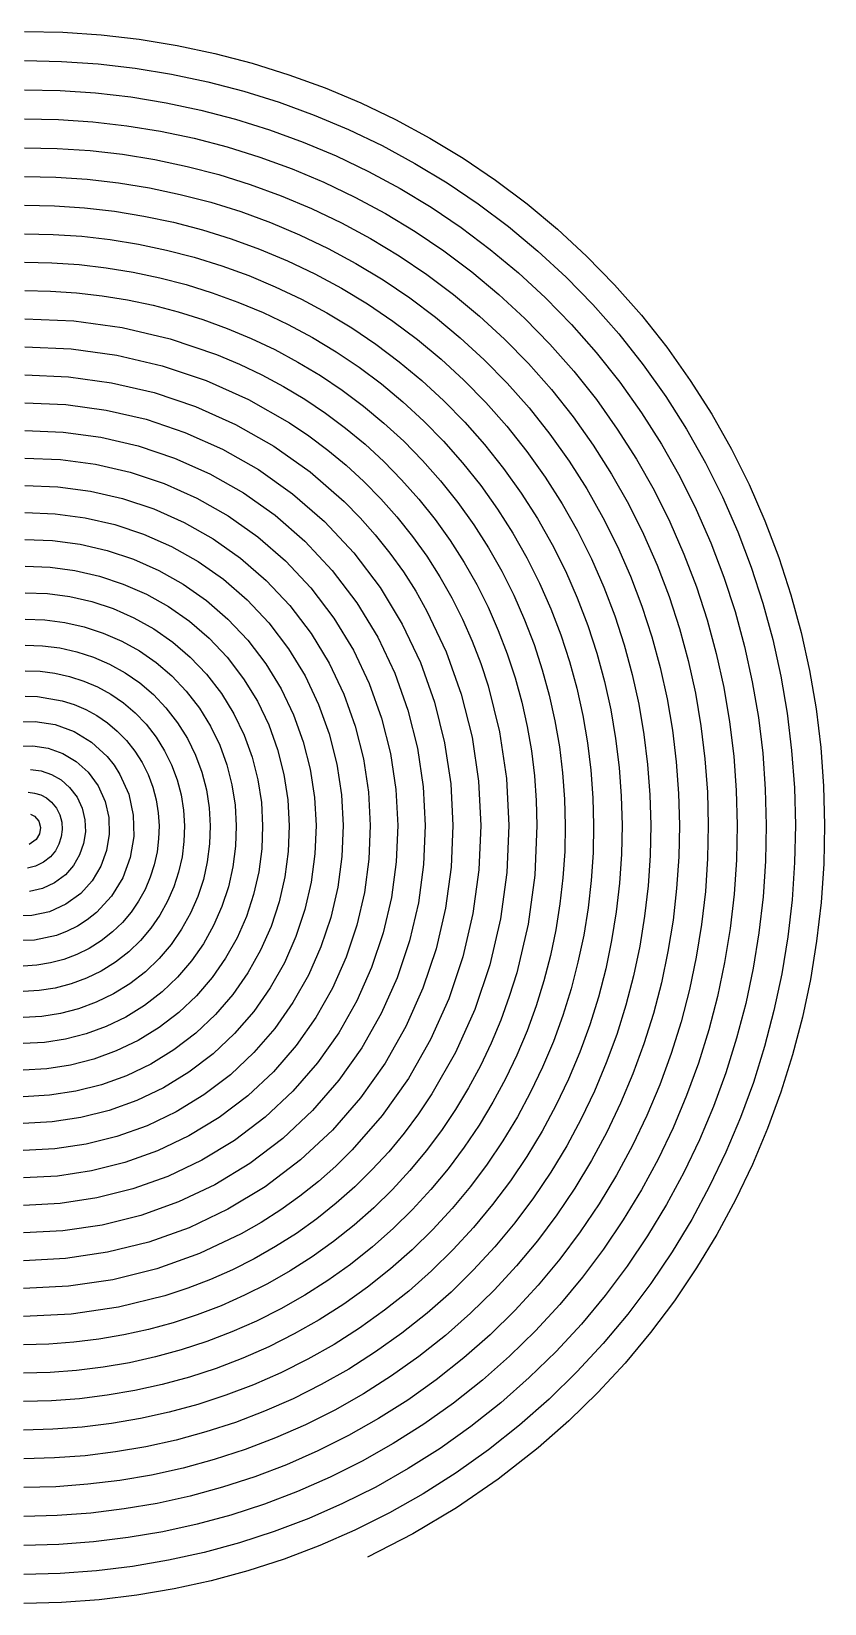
# Model space of a CAD drawing. Extents: x 3 to 205, y 45 to 245.
# Drawn here: x 104.3 to 205.4, y 44.8 to 245.2 of the extents above; entities that cross this region are included whole.
import ezdxf

# ---------------------------------------------------------------- set-up
doc = ezdxf.new("R2010")
doc.units = 0

msp = doc.modelspace()

# ---------------------------------------------------------------- linework, layer by layer
at = {"layer": 'Capa 1', "color": 7}
for points in [[(103.384249, 245.21078), (108.283175, 245.106498), (113.171016, 244.772936), (118.038196, 244.21105), (122.87514, 243.421796), (127.672273, 242.40613), (132.420019, 241.165008), (137.108802, 239.699387), (141.729048, 238.010223), (146.271181, 236.098471), (150.725625, 233.965088), (155.082806, 231.61103), (159.333147, 229.037253), (163.467074, 226.244713), (167.475011, 223.234366), (171.347382, 220.007168), (175.074613, 216.564076), (178.647127, 212.906045), (182.05535, 209.034032), (185.290704, 204.947885), (188.281162, 200.737644), (191.02769, 196.412973), (193.531252, 191.983536), (195.792811, 187.458997), (197.813334, 182.849019), (199.593785, 178.163266), (201.135127, 173.411401), (202.438326, 168.603088), (203.504346, 163.74799), (204.334152, 158.855772), (204.928709, 153.936097), (205.28898, 148.998628), (205.415931, 144.05303), (205.310526, 139.108965), (204.97373, 134.176098), (204.406507, 129.264092), (203.609822, 124.382611), (202.584639, 119.541318), (201.331924, 114.749876), (199.85264, 110.017951), (198.147752, 105.355205), (196.218225, 100.771301), (194.065023, 96.275905), (191.689111, 91.878678), (189.091454, 87.589285), (186.273016, 83.417389), (183.234761, 79.372655), (179.977654, 75.464745), (176.502661, 71.703324), (172.810744, 68.098054), (168.90287, 64.6586), (163.805133, 60.667375), (158.46725, 57.004445), (152.910337, 53.68317), (147.15551, 50.71691)], [(103.389113, 241.488807), (108.107831, 241.389005), (112.815912, 241.068353), (117.504131, 240.527771), (122.163266, 239.768182), (126.784094, 238.790509), (131.357392, 237.595674), (135.873936, 236.184599), (140.324504, 234.558206), (144.699872, 232.717418), (148.990818, 230.663157), (153.188117, 228.396344), (157.282548, 225.917903), (161.264887, 223.228756), (165.12591, 220.329825), (168.856395, 217.222032), (172.447119, 213.906299), (175.888858, 210.383549), (179.17239, 206.654704), (182.290579, 202.718156), (185.172781, 198.662002), (187.819929, 194.495554), (190.232952, 190.228122), (192.412781, 185.869018), (194.360347, 181.427553), (196.07658, 176.913038), (197.562412, 172.334783), (198.818773, 167.702101), (199.846593, 163.024302), (200.646805, 158.310696), (201.220337, 153.570597), (201.568121, 148.813313), (201.691087, 144.048157), (201.590167, 139.284439), (201.266291, 134.531471), (200.72039, 129.798564), (199.953394, 125.095028), (198.966234, 120.430176), (197.759841, 115.813317), (196.335146, 111.253763), (194.693079, 106.760825), (192.834571, 102.343815), (190.760552, 98.012042), (188.471954, 93.774819), (185.969708, 89.641457), (183.254743, 85.621265), (180.32799, 81.723557), (177.190381, 77.957642), (173.842846, 74.332832), (170.286315, 70.858437), (166.52172, 67.54377), (162.547815, 64.396323), (158.453184, 61.487086), (154.247226, 58.815121), (149.939339, 56.379489), (145.538924, 54.17925), (141.05538, 52.213465), (136.498104, 50.481195), (131.876497, 48.981501), (127.199958, 47.713444), (122.477885, 46.676084), (117.719678, 45.868482), (112.934736, 45.2897), (108.132458, 44.938797), (103.322244, 44.814835)], [(103.39394, 237.778544), (107.933017, 237.683207), (112.461901, 237.375421), (116.971722, 236.856074), (121.453607, 236.126056), (125.898684, 235.186254), (130.298081, 234.037558), (134.642927, 232.680855), (138.924349, 231.117034), (143.133476, 229.346984), (147.261435, 227.371593), (151.299355, 225.19175), (155.238364, 222.808344), (159.06959, 220.222262), (162.78416, 217.434394), (166.373203, 214.445627), (169.827847, 211.256851), (173.13922, 207.868954), (176.29845, 204.282825), (179.299837, 200.495408), (182.07412, 196.59286), (184.622196, 192.584139), (186.94496, 188.478207), (189.043312, 184.284021), (190.918147, 180.010543), (192.570362, 175.666731), (194.000854, 171.261545), (195.210521, 166.803945), (196.200259, 162.302891), (196.970965, 157.767341), (197.523537, 153.206257), (197.85887, 148.628597), (197.977863, 144.04332), (197.881411, 139.459388), (197.570412, 134.885758), (197.045764, 130.331391), (196.308362, 125.805247), (195.359104, 121.316285), (194.198887, 116.873465), (192.828607, 112.485746), (191.249162, 108.162088), (189.461449, 103.91145), (187.466364, 99.742793), (185.264805, 95.665076), (182.857669, 91.687258), (180.245851, 87.818299), (177.43025, 84.06716), (174.411763, 80.442798), (171.191286, 76.954174), (167.769716, 73.610249), (164.14795, 70.41998), (160.323295, 67.389428), (156.382392, 64.588198), (152.334287, 62.015384), (148.188028, 59.670082), (143.952663, 57.551386), (139.637238, 55.65839), (135.250802, 53.99019), (130.802401, 52.545879), (126.301083, 51.324553), (121.755895, 50.325305), (117.175885, 49.547232), (112.570101, 48.989426), (107.947588, 48.650984), (103.317396, 48.530999)], [(103.398731, 234.080379), (107.758751, 233.989489), (112.109024, 233.694526), (116.441027, 233.196343), (120.746239, 232.495796), (125.016138, 231.59374), (129.242201, 230.491029), (133.415908, 229.188519), (137.528735, 227.687064), (141.572161, 225.98752), (145.537665, 224.09074), (149.416724, 221.997581), (153.200816, 219.708897), (156.881419, 217.225542), (160.450012, 214.548372), (163.898072, 211.678242), (167.217079, 208.616007), (170.398508, 205.362521), (173.43384, 201.918639), (176.318799, 198.27987), (178.985506, 194.53043), (181.434826, 190.678926), (183.66762, 186.73397), (185.684754, 182.704169), (187.487089, 178.598134), (189.075489, 174.424473), (190.450818, 170.191796), (191.613939, 165.908713), (192.565714, 161.583832), (193.307008, 157.225763), (193.838684, 152.843115), (194.161604, 148.444497), (194.276633, 144.03852), (194.184634, 139.633791), (193.886469, 135.238921), (193.383002, 130.862519), (192.675097, 126.513194), (191.763616, 122.199555), (190.649424, 117.930212), (189.333383, 113.713774), (187.816356, 109.55885), (186.099208, 105.47405), (184.1828, 101.467983), (182.067997, 97.549258), (179.755662, 93.726485), (177.246658, 90.008272), (174.541849, 86.40323), (171.642097, 82.919968), (168.548266, 79.567094), (165.261219, 76.353218), (161.78182, 73.28695), (158.105935, 70.37292), (154.318265, 67.679352), (150.427507, 65.205375), (146.442356, 62.950115), (142.37151, 60.912703), (138.223666, 59.092265), (134.00752, 57.487931), (129.73177, 56.098828), (125.405111, 54.924086), (121.036241, 53.962831), (116.633857, 53.214194), (112.206656, 52.677301), (107.763333, 52.351281), (103.312586, 52.235262)], [(103.403485, 230.394723), (107.585054, 230.308264), (111.757319, 230.026077), (115.912106, 229.548985), (120.041242, 228.877807), (124.136554, 228.013367), (128.189869, 226.956484), (132.193014, 225.707981), (136.137815, 224.268679), (140.0161, 222.639399), (143.819696, 220.820963), (147.540429, 218.814191), (151.170126, 216.619907), (154.700615, 214.238929), (158.123722, 211.672081), (161.431274, 208.920184), (164.615098, 205.984058), (167.667021, 202.864526), (170.57887, 199.562408), (173.347788, 196.071788), (175.907277, 192.47494), (178.258169, 188.780126), (180.401293, 184.995605), (182.337477, 181.129637), (184.067553, 177.190482), (185.59235, 173.186402), (186.912698, 169.125655), (188.029426, 165.016502), (188.943364, 160.867203), (189.655342, 156.686019), (190.166189, 152.48121), (190.476736, 148.261035), (190.587812, 144.033755), (190.500248, 139.807631), (190.214871, 135.590921), (189.732513, 131.391888), (189.054004, 127.21879), (188.180172, 123.079888), (187.111847, 118.983442), (185.849861, 114.937712), (184.395041, 110.950958), (182.748218, 107.031442), (180.910222, 103.187422), (178.881882, 99.427159), (176.664028, 95.758913), (174.25749, 92.190945), (171.663098, 88.731514), (168.881681, 85.388881), (165.914069, 82.171306), (162.761092, 79.087049), (159.42358, 76.14437), (155.89597, 73.346479), (152.261023, 70.760219), (148.527087, 68.384751), (144.702508, 66.219238), (140.795634, 64.262842), (136.814813, 62.514724), (132.768392, 60.974047), (128.664718, 59.639971), (124.512138, 58.51166), (120.319, 57.588274), (116.093652, 56.868976), (111.84444, 56.352928), (107.579712, 56.039291), (103.307815, 55.927228)], [(103.408199, 226.722024), (107.411945, 226.639977), (111.406827, 226.37052), (115.38502, 225.91444), (119.338698, 225.272527), (123.260036, 224.445567), (127.141208, 223.434349), (130.974389, 222.239661), (134.751753, 220.86229), (138.465475, 219.303025), (142.10773, 217.562654), (145.670691, 215.641964), (149.146533, 213.541744), (152.527432, 211.262782), (155.805561, 208.805865), (158.973094, 206.171781), (162.022207, 203.36132), (164.945074, 200.375267), (167.73387, 197.214412), (170.387148, 193.871423), (172.839791, 190.426637), (175.092596, 186.887965), (177.146358, 183.26332), (179.001873, 179.560613), (180.659939, 175.787758), (182.121352, 171.952667), (183.386907, 168.063251), (184.457401, 164.127424), (185.333631, 160.153096), (186.016392, 156.148181), (186.506482, 152.120591), (186.804695, 148.078239), (186.91183, 144.029035), (186.828681, 139.980893), (186.556046, 135.941725), (186.094721, 131.919443), (185.445501, 127.92196), (184.609184, 123.957187), (183.586565, 120.033037), (182.378441, 116.157423), (180.985609, 112.338255), (179.408864, 108.583448), (177.649003, 104.900912), (175.706822, 101.298561), (173.583117, 97.784306), (171.278685, 94.36606), (168.794323, 91.051735), (166.130826, 87.849243), (163.28899, 84.766497), (160.269613, 81.811408), (157.07349, 78.99189), (153.693643, 76.309741), (150.210893, 73.830423), (146.633238, 71.55313), (142.968677, 69.477057), (139.22521, 67.601402), (135.410836, 65.925357), (131.533554, 64.44812), (127.601363, 63.168885), (123.622262, 62.086848), (119.604251, 61.201203), (115.555328, 60.511147), (111.483492, 60.015875), (107.396743, 59.714582), (103.30308, 59.606463)], [(103.412867, 223.06276), (107.23944, 222.985106), (111.057588, 222.728329), (114.859832, 222.293183), (118.638694, 221.680424), (122.386693, 220.890805), (126.096352, 219.925081), (129.76019, 218.784008), (133.370728, 217.46834), (136.920488, 215.978831), (140.40199, 214.316237), (143.807756, 212.481311), (147.130305, 210.474809), (150.362159, 208.297486), (153.495838, 205.950095), (156.523864, 203.433392), (159.438758, 200.748131), (162.233039, 197.895067), (164.89923, 194.874955), (167.437282, 191.679062), (169.783459, 188.385784), (171.938526, 185.002687), (173.903245, 181.537338), (175.678379, 177.9973), (177.264691, 174.390141), (178.662944, 170.723426), (179.873902, 167.00472), (180.898326, 163.241589), (181.73698, 159.441598), (182.390628, 155.612313), (182.860031, 151.761301), (183.145954, 147.896125), (183.249158, 144.024353), (183.170408, 140.153549), (182.910465, 136.29128), (182.470093, 132.44511), (181.850056, 128.622606), (181.051115, 124.831333), (180.074034, 121.078856), (178.919577, 117.372742), (177.588505, 113.720556), (176.081582, 110.129863), (174.399571, 106.608229), (172.543235, 103.16322), (170.513337, 99.802401), (168.310639, 96.533338), (165.935906, 93.363597), (163.389899, 90.300743), (160.673382, 87.352342), (157.787118, 84.525959), (154.73187, 81.82916), (151.499254, 79.262341), (148.168152, 76.889583), (144.746216, 74.710115), (141.241099, 72.723165), (137.660451, 70.927963), (134.011926, 69.323737), (130.303175, 67.909716), (126.541851, 66.685127), (122.735606, 65.649201), (118.892092, 64.801166), (115.018961, 64.14025), (111.123866, 63.665682), (107.214458, 63.37669), (103.29839, 63.272504)], [(103.41749, 219.417449), (107.067564, 219.344168), (110.709651, 219.10002), (114.336617, 218.685725), (117.941327, 218.102005), (121.516648, 217.349582), (125.055444, 216.429177), (128.550583, 215.341512), (131.99493, 214.087308), (135.381351, 212.667287), (138.702711, 211.082169), (141.951876, 209.332678), (145.121713, 207.419534), (148.205087, 205.343458), (151.194864, 203.105173), (154.08391, 200.705399), (156.865091, 198.144859), (159.531272, 195.424273), (162.07532, 192.544364), (164.498578, 189.495009), (166.738691, 186.352667), (168.796387, 183.124557), (170.672397, 179.817901), (172.367451, 176.439918), (173.882278, 172.997829), (175.217608, 169.498854), (176.374171, 165.950213), (177.352697, 162.359126), (178.153915, 158.732814), (178.778556, 155.078498), (179.227348, 151.403396), (179.501023, 147.71473), (179.600309, 144.01972), (179.525937, 140.325586), (179.278636, 136.639548), (178.859136, 132.968827), (178.268168, 129.320643), (177.506459, 125.702216), (176.574742, 122.120766), (175.473744, 118.583515), (174.204197, 115.097681), (172.766829, 111.670485), (171.162371, 108.309148), (169.391553, 105.02089), (167.455103, 101.81293), (165.353753, 98.69249), (163.088232, 95.66679), (160.659269, 92.74305), (158.067594, 89.928489), (155.313938, 87.230329), (152.39903, 84.65579), (149.313094, 82.203875), (146.133073, 79.937285), (142.866273, 77.855281), (139.520002, 75.957126), (136.101564, 74.242081), (132.618268, 72.709409), (129.077419, 71.358371), (125.486323, 70.188229), (121.852288, 69.198245), (118.18262, 68.387681), (114.484625, 67.755798), (110.765609, 67.30186), (107.03288, 67.025128), (103.293743, 66.924863)], [(103.422064, 215.786653), (106.896343, 215.717726), (110.36307, 215.486152), (113.815454, 215.092622), (117.246706, 214.537824), (120.650034, 213.822445), (124.018648, 212.947175), (127.345758, 211.912702), (130.624574, 210.719714), (133.848303, 209.3689), (137.010157, 207.860948), (140.103344, 206.196547), (143.121075, 204.376385), (146.056557, 202.401152), (148.903002, 200.271534), (151.653618, 197.988221), (154.301615, 195.551901), (156.840203, 192.963262), (159.26259, 190.222994), (161.571501, 187.319599), (163.70596, 184.327596), (165.666664, 181.253862), (167.454309, 178.105272), (169.069593, 174.888704), (170.513212, 171.611034), (171.785863, 168.279137), (172.888242, 164.89989), (173.821046, 161.480169), (174.584972, 158.026852), (175.180716, 154.546813), (175.608976, 151.046929), (175.870448, 147.534077), (175.965828, 144.015133), (175.895814, 140.496973), (175.661102, 136.986474), (175.262389, 133.490511), (174.700372, 130.015961), (173.975747, 126.569701), (173.089211, 123.158606), (172.04146, 119.789553), (170.833192, 116.469419), (169.465103, 113.205079), (167.93789, 110.003409), (166.252249, 106.871287), (164.408878, 103.815589), (162.408472, 100.843189), (160.25173, 97.960966), (157.939346, 95.175796), (155.472019, 92.494553), (152.850445, 89.924116), (150.07532, 87.47136), (147.135491, 85.133905), (144.10596, 82.973071), (140.993691, 80.988155), (137.805645, 79.178451), (134.548785, 77.543254), (131.230072, 76.08186), (127.856469, 74.793562), (124.434938, 73.677658), (120.972442, 72.73344), (117.475941, 71.960204), (113.952399, 71.357246), (110.408777, 70.923861), (106.852039, 70.659343), (103.289145, 70.562987)], [(103.426585, 212.170985), (106.725799, 212.106388), (110.017896, 211.887334), (113.296425, 211.514479), (116.554939, 210.988477), (119.78699, 210.309985), (122.986129, 209.479658), (126.145909, 208.498152), (129.259879, 207.366122), (132.321593, 206.084223), (135.324602, 204.653112), (138.262458, 203.073444), (141.128711, 201.345873), (143.916915, 199.471057), (146.62062, 197.449651), (149.233379, 195.282309), (151.748742, 192.969688), (154.160262, 190.512443), (156.46149, 187.91123), (158.656522, 185.153191), (160.685761, 182.310906), (162.549869, 179.390909), (164.249511, 176.399734), (165.785351, 173.343914), (167.158052, 170.229983), (168.368278, 167.064475), (169.416694, 163.853924), (170.303961, 160.604863), (171.030746, 157.323826), (171.59771, 154.017347), (172.005518, 150.69196), (172.254834, 147.354198), (172.346322, 144.010595), (172.280644, 140.667685), (172.058466, 137.332001), (171.680451, 134.010078), (171.147262, 130.708449), (170.459564, 127.433647), (169.618019, 124.192207), (168.623293, 120.990663), (167.476048, 117.835547), (166.176948, 114.733394), (164.726658, 111.690738), (163.125841, 108.714112), (161.375161, 105.810049), (159.475281, 102.985085), (157.426865, 100.245752), (155.230577, 97.598584), (152.887081, 95.050116), (150.397041, 92.60688), (147.76112, 90.27541), (144.9668, 88.051953), (142.087146, 85.996451), (139.128776, 84.108232), (136.09831, 82.386624), (133.002367, 80.830955), (129.847566, 79.440552), (126.640527, 78.214745), (123.387869, 77.15286), (120.096211, 76.254226), (116.772173, 75.518171), (113.422373, 74.944023), (110.053431, 74.53111), (106.671966, 74.27876), (103.284597, 74.1863)], [(103.43105, 208.571114), (109.674193, 208.304232), (115.866157, 207.454623), (121.958081, 206.027269), (127.901103, 204.027151), (130.801507, 202.813863), (133.646363, 201.459253), (136.429562, 199.963943), (139.144998, 198.328556), (141.786563, 196.553715), (144.348149, 194.640042), (146.823648, 192.588161), (149.206953, 190.398695), (151.491956, 188.072265), (153.67255, 185.609495), (155.754188, 182.996184), (157.678654, 180.302969), (159.446577, 177.536045), (161.05859, 174.701603), (162.515323, 171.805837), (163.817407, 168.854938), (164.965473, 165.855101), (165.960152, 162.812516), (166.802075, 159.733377), (167.491872, 156.623877), (168.030176, 153.490209), (168.417616, 150.338564), (168.654824, 147.175136), (168.742431, 144.006118), (168.471365, 137.676079), (167.609465, 131.397991), (166.161779, 125.221393), (165.219844, 122.186635), (164.133355, 119.195828), (162.902944, 116.255164), (161.529241, 113.370837), (160.012877, 110.549038), (158.354483, 107.795961), (156.554691, 105.117798), (154.61413, 102.520742), (152.533433, 100.010985), (150.31323, 97.594721), (147.954152, 95.278142), (145.45683, 93.06744), (142.807398, 90.9575), (140.076979, 89.006884), (137.271851, 87.214954), (134.398292, 85.58107), (131.462579, 84.104593), (128.470991, 82.784884), (125.429806, 81.621304), (122.3453, 80.613213), (119.223752, 79.759972), (116.07144, 79.060943), (112.894641, 78.515486), (109.699633, 78.122962), (106.492695, 77.882732), (103.280103, 77.794156)], [(103.435454, 204.987772), (109.332027, 204.737574), (115.180493, 203.936978), (120.934705, 202.590706), (126.548514, 200.703478), (131.975771, 198.280017), (137.170328, 195.325042), (139.665923, 193.649712), (142.086038, 191.843275), (144.424903, 189.90632), (146.676751, 187.839437), (148.835813, 185.643217), (150.89632, 183.31825), (152.865074, 180.849007), (154.685236, 178.304185), (156.357407, 175.689637), (157.882183, 173.011217), (159.260163, 170.274776), (160.491946, 167.486169), (161.578129, 164.651249), (162.519311, 161.775868), (163.969066, 155.92714), (164.845996, 149.986808), (165.154887, 144.001699), (164.900526, 138.018638), (164.0877, 132.084449), (162.721194, 126.245959), (160.805794, 120.549993), (158.346288, 115.043375), (155.347461, 109.772932), (153.647298, 107.240909), (151.8141, 104.785488), (149.848465, 102.412524), (147.750991, 100.127869), (145.522276, 97.937377), (143.16292, 95.8469), (140.657724, 93.849975), (138.075869, 92.003782), (135.423294, 90.307715), (132.705937, 88.761168), (129.929736, 87.363534), (127.100627, 86.114206), (124.22455, 85.012579), (121.307442, 84.058046), (115.373885, 82.587835), (109.347459, 81.698723), (103.275668, 81.385857)], [(103.439792, 201.42177), (108.991471, 201.188165), (114.498099, 200.436336), (119.916229, 199.170745), (125.202412, 197.395851), (130.3132, 195.116118), (135.205143, 192.336005), (139.834793, 189.059975), (144.158702, 185.292487), (146.192425, 183.225842), (148.13342, 181.038005), (149.989822, 178.712141), (151.706174, 176.315001), (153.283042, 173.8521), (154.720992, 171.328954), (157.182402, 166.123986), (159.094928, 160.744218), (160.463098, 155.233774), (161.291436, 149.636776), (161.584471, 143.997346), (161.346726, 138.359606), (160.58273, 132.767678), (159.297007, 127.265685), (157.494084, 121.897748), (155.178486, 116.707991), (152.354741, 111.740536), (149.027375, 107.039504), (145.200912, 102.649018), (143.101934, 100.584018), (140.87988, 98.6132), (138.518237, 96.728762), (136.084245, 94.986505), (133.583502, 93.385855), (131.021609, 91.926238), (125.736768, 89.427808), (120.27452, 87.486624), (114.679661, 86.098095), (108.996988, 85.25763), (103.271298, 84.960638)], [(103.444059, 197.874005), (108.652605, 197.656898), (113.819141, 196.953577), (118.902904, 195.768243), (123.863131, 194.105099), (128.659059, 191.968348), (133.249926, 189.362192), (137.594969, 186.290835), (141.653424, 182.758478), (145.38453, 178.769324), (148.742198, 174.335908), (151.575794, 169.655229), (153.889586, 164.768722), (155.687841, 159.717818), (156.974826, 154.543952), (157.754809, 149.288555), (158.032055, 143.993061), (157.810834, 138.698902), (157.095411, 133.447511), (155.890053, 128.280322), (154.199029, 123.238768), (152.026605, 118.36428), (149.377047, 113.698293), (146.254624, 109.282238), (142.663603, 105.15755), (138.60825, 101.36566), (134.102578, 97.954324), (129.345707, 95.075509), (124.37974, 92.724883), (119.246782, 90.898114), (113.988935, 89.590872), (108.648305, 88.798823), (103.266995, 88.517636)], [(103.448246, 194.345479), (108.315519, 194.144769), (113.143803, 193.48968), (117.895007, 192.384156), (122.531039, 190.832144), (127.013807, 188.837589), (131.30522, 186.404435), (135.367186, 183.536628), (139.161613, 180.238114), (142.65041, 176.512837), (145.794129, 172.367455), (148.447459, 167.990509), (150.614411, 163.420757), (152.298993, 158.696957), (153.505215, 153.857867), (154.237088, 148.942245), (154.498619, 143.98885), (154.29382, 139.036438), (153.626699, 134.12377), (152.501266, 129.289601), (150.92153, 124.572691), (148.891502, 120.011798), (146.41519, 115.645679), (143.496604, 111.513092), (140.139754, 107.652797), (136.348649, 104.10355), (132.131409, 100.906454), (127.678688, 98.20815), (123.029912, 96.004563), (118.224507, 94.29162), (113.301897, 93.065247), (108.301508, 92.321371), (103.262766, 92.055917)], [(103.452346, 190.837314), (107.980314, 190.652894), (112.472294, 190.045746), (116.892853, 189.01956), (121.206554, 187.578025), (125.37796, 185.724831), (129.371636, 183.463667), (133.152145, 180.798222), (136.684052, 177.732186), (139.93192, 174.269248), (142.862886, 170.41026), (145.336958, 166.335317), (147.357887, 162.080517), (148.929427, 157.681961), (150.055332, 153.175745), (150.739355, 148.597968), (150.985249, 143.98473), (150.796767, 139.372127), (150.177662, 134.79626), (149.131688, 130.293225), (147.662598, 125.899122), (145.774144, 121.65005), (143.470081, 117.582106), (140.754161, 113.731389), (137.630138, 110.133997), (134.101765, 106.82603), (130.171337, 103.841992), (126.021061, 101.323205), (121.687699, 99.26585), (117.208011, 97.66611), (112.618762, 96.520169), (107.956711, 95.82421), (103.258621, 95.574414)], [(103.45635, 187.350783), (107.647102, 187.182536), (111.80485, 186.623019), (115.896797, 185.675666), (119.890146, 184.343912), (123.7521, 182.631193), (127.449863, 180.540942), (130.950636, 178.076596), (134.221623, 175.241588), (137.230027, 172.039354), (139.949514, 168.465016), (142.245397, 164.690239), (144.121173, 160.748478), (145.580341, 156.673189), (146.6264, 152.497825), (147.262848, 148.255844), (147.493183, 143.980699), (147.320904, 139.705847), (146.749509, 135.464742), (145.782497, 131.290839), (144.423366, 127.217594), (142.675614, 123.278462), (140.542739, 119.506899), (138.028241, 115.936359), (135.135618, 112.600297), (131.868367, 109.53217), (128.223035, 106.759937), (124.373395, 104.419611), (120.35356, 102.507631), (116.197646, 101.020434), (111.939766, 99.954459), (107.614035, 99.306144), (103.254567, 99.071927)], [(103.460246, 183.887337), (107.316013, 183.73514), (111.141736, 183.222921), (114.90724, 182.353862), (118.58235, 181.131145), (122.136889, 179.557953), (125.540682, 177.637466), (128.763553, 175.372868), (131.775326, 172.767339), (134.545827, 169.824063), (137.055189, 166.532518), (139.174021, 163.055949), (140.905569, 159.425186), (142.253078, 155.671058), (143.219793, 151.824394), (143.808958, 147.916023), (144.02382, 143.976776), (143.867623, 140.03748), (143.343611, 136.128966), (142.455032, 132.282063), (141.205128, 128.5276), (139.597146, 124.896406), (137.63433, 121.419311), (135.319926, 118.127143), (132.657179, 115.050733), (129.649333, 112.22091), (126.28727, 109.659148), (122.73634, 107.496163), (119.028026, 105.728647), (115.193813, 104.353293), (111.265184, 103.366791), (107.273623, 102.765833), (103.250616, 102.547111)], [(103.464019, 180.448647), (106.987193, 180.312365), (110.483259, 179.847087), (113.924646, 179.055742), (117.283779, 177.941263), (120.533086, 176.506579), (123.644993, 174.754622), (126.591928, 172.688322), (129.346316, 170.310611), (131.880584, 167.624418), (134.18127, 164.613675), (136.124271, 161.433217), (137.712581, 158.111266), (138.949192, 154.676044), (139.837098, 151.155772), (140.379293, 147.578673), (140.57877, 143.972969), (140.438522, 140.366881), (139.961543, 136.788632), (139.150826, 133.266444), (138.009366, 129.828538), (136.540154, 126.503137), (134.746186, 123.318463), (132.630453, 120.302737), (130.19595, 117.484182), (127.44567, 114.89102), (124.364921, 112.538307), (121.110641, 110.551467), (117.7117, 108.927445), (114.196972, 107.663183), (110.595328, 106.755627), (106.93564, 106.20172), (103.246779, 105.998405)], [(103.467651, 177.036662), (106.660812, 176.916148), (109.829776, 176.497422), (112.949553, 175.783165), (115.995152, 174.776059), (118.941581, 173.478785), (121.763849, 171.894024), (124.436964, 170.024458), (126.935936, 167.872767), (129.235772, 165.441634), (131.329342, 162.709551), (133.097822, 159.822946), (134.543957, 156.807453), (135.670489, 153.688707), (136.480163, 150.492343), (136.975721, 147.243995), (137.159908, 143.969299), (137.035466, 140.693889), (136.60514, 137.4434), (135.871673, 134.243467), (134.837808, 131.119725), (133.506289, 128.097808), (131.87986, 125.203351), (129.961264, 122.461989), (127.753245, 119.899357), (125.258546, 117.54109), (122.457009, 115.395895), (119.497162, 113.583913), (116.405286, 112.102339), (113.207659, 110.948367), (109.930562, 110.119191), (106.600273, 109.612006), (103.243074, 109.424006)], [(103.471123, 173.653662), (106.337072, 173.548755), (109.181708, 173.176158), (111.982599, 172.538306), (114.717313, 171.637632), (117.363419, 170.476571), (119.898485, 169.057555), (122.30008, 167.383019), (124.54577, 165.455396), (126.613125, 163.277121), (128.501267, 160.821375), (130.096645, 158.226173), (131.401757, 155.514585), (132.419096, 152.709682), (133.15116, 149.834531), (133.600442, 146.912202), (133.769439, 143.965766), (133.660647, 141.018291), (133.27656, 138.092847), (132.619674, 135.212504), (131.692485, 132.40033), (130.497489, 129.679396), (129.03718, 127.07277), (127.314054, 124.603523), (125.330607, 122.294723), (123.089335, 120.16944), (120.564734, 118.230108), (117.896923, 116.591594), (115.109611, 115.25134), (112.226506, 114.20679), (109.271318, 113.455385), (106.267754, 112.994569), (103.239523, 112.821784)], [(103.474397, 170.302451), (106.016203, 170.212971), (108.539548, 169.886038), (111.024535, 169.323839), (113.451267, 168.528564), (115.799847, 167.5024), (118.050378, 166.247537), (120.182964, 164.766162), (122.177708, 163.060464), (124.014713, 161.132632), (125.69927, 158.950684), (127.123096, 156.64421), (128.288441, 154.233739), (129.197554, 151.739798), (129.852684, 149.182916), (130.256082, 146.583621), (130.409997, 143.96244), (130.316678, 141.339903), (129.978375, 138.736536), (129.397338, 136.17287), (128.575816, 133.66943), (127.516058, 131.246746), (126.220315, 128.925346), (124.690835, 126.725758), (122.929869, 124.66851), (120.939666, 122.77413), (118.68952, 121.038858), (116.31113, 119.572297), (113.825656, 118.372134), (111.25426, 117.436059), (108.618102, 116.761762), (105.938344, 116.346931), (103.236147, 116.189256)], [(103.477437, 166.986394), (105.698496, 166.912137), (107.90391, 166.630346), (110.07629, 166.142965), (112.198247, 165.451939), (114.252392, 164.559214), (116.221336, 163.466736), (118.087689, 162.176449), (119.834063, 160.690298), (121.443067, 159.01023), (122.92607, 157.09928), (124.18005, 155.078581), (125.207011, 152.966148), (126.00896, 150.779994), (126.587903, 148.538132), (126.945845, 146.258575), (127.084792, 143.959336), (127.00675, 141.65843), (126.713726, 139.373869), (126.207724, 137.123667), (125.490752, 134.925836), (124.564813, 132.798391), (123.431916, 130.759344), (122.094064, 128.82671), (120.553265, 127.018501), (118.811524, 125.35273), (116.833103, 123.81954), (114.741256, 122.523269), (112.55462, 121.461849), (110.291835, 120.633215), (107.971542, 120.0353), (105.612378, 119.666036), (103.232985, 119.523359)], [(103.480184, 163.709733), (105.3843, 163.650468), (107.275549, 163.41323), (109.139017, 162.999724), (110.959793, 162.411655), (112.722964, 161.650727), (114.413617, 160.718646), (116.01684, 159.617117), (117.517721, 158.347843), (118.901347, 156.91253), (120.185061, 155.269451), (121.271094, 153.531232), (122.161212, 151.713399), (122.85718, 149.831483), (123.360761, 147.901011), (123.673721, 145.937511), (123.797824, 143.956513), (123.734835, 141.973544), (123.486519, 140.004133), (123.05464, 138.063808), (122.440962, 136.168099), (121.647252, 134.332533), (120.675272, 132.572638), (119.526789, 130.903944), (118.203566, 129.341978), (116.707368, 127.90227), (114.997635, 126.568961), (113.189127, 125.441132), (111.297989, 124.516958), (109.34037, 123.794614), (107.332414, 123.272276), (105.29027, 122.948118), (103.230083, 122.820317)], [(103.482552, 160.477964), (105.074062, 160.433416), (108.214198, 159.899338), (109.737882, 159.412742), (111.214014, 158.781731), (112.630124, 158.007772), (113.973741, 157.092333), (115.232394, 156.03688), (116.39361, 154.84288), (117.480597, 153.464129), (118.400836, 152.00465), (119.155853, 150.477519), (119.747175, 148.895815), (120.176327, 147.272615), (120.444836, 145.620998), (120.554228, 143.95404), (120.506029, 142.28482), (120.301766, 140.626415), (119.942965, 138.991904), (119.431153, 137.394364), (118.767855, 135.846873), (117.954598, 134.362508), (116.992908, 132.954347), (115.884312, 131.635469), (114.630335, 130.41895), (113.185862, 129.283041), (111.657077, 128.321572), (110.057667, 127.532956), (108.401318, 126.915608), (106.701718, 126.467943), (104.972554, 126.188374), (103.227512, 126.075317)], [(102.203058, 157.207293), (104.768359, 157.268336), (107.303809, 156.84884), (109.728831, 155.958667), (111.962847, 154.607683), (113.925282, 152.80575), (114.818504, 151.687236), (115.575432, 150.502175), (116.68557, 147.975086), (117.266025, 145.309821), (117.327125, 142.59172), (116.879201, 139.906122), (115.932581, 137.338367), (114.497594, 134.973793), (112.584571, 132.89774), (111.401419, 131.956382), (110.148199, 131.158881), (108.836177, 130.50389), (107.476618, 129.990058), (104.659954, 129.380473), (101.788334, 129.31933)], [(102.505888, 154.105119), (104.467975, 154.165749), (106.410634, 153.858274), (108.272061, 153.190718), (109.990454, 152.171102), (111.50401, 150.80745), (112.803558, 149.028537), (113.681699, 147.072277), (114.146912, 145.005121), (114.207676, 142.89352), (113.872471, 140.803924), (113.149776, 138.802783), (112.04807, 136.956548), (110.575832, 135.33167), (108.666801, 133.945152), (106.568981, 133.009452), (104.353501, 132.515633), (102.091491, 132.454756)], [(104.174003, 151.142059), (105.538893, 150.943263), (106.850823, 150.492107), (108.066205, 149.794814), (109.14145, 148.85761), (110.098445, 147.591017), (110.74979, 146.192036), (111.102155, 144.708744), (111.162209, 143.18922), (110.936621, 141.68154), (110.432061, 140.233782), (109.655196, 138.894023), (108.612696, 137.71034), (107.219352, 136.668582), (105.682518, 135.9611), (104.054807, 135.580778)], [(103.887898, 148.227129), (104.695782, 148.132094), (105.477571, 147.888379), (106.206998, 147.500481), (106.8578, 146.9729), (107.483091, 146.202466), (107.91459, 145.34276), (108.157217, 144.424256), (108.215891, 143.477431), (108.095532, 142.532761), (107.801059, 141.620722), (107.337393, 140.77179), (106.709453, 140.01644), (105.816793, 139.309488), (104.824322, 138.823832), (103.766819, 138.554122)], [(104.180343, 145.443148), (104.698427, 145.19078), (105.232851, 144.546637), (105.42604, 143.757894), (105.304687, 142.941496), (104.89548, 142.21439), (104.010632, 141.553515)]]:
    msp.add_lwpolyline(points, dxfattribs=at)

doc.saveas('drawing.dxf')
